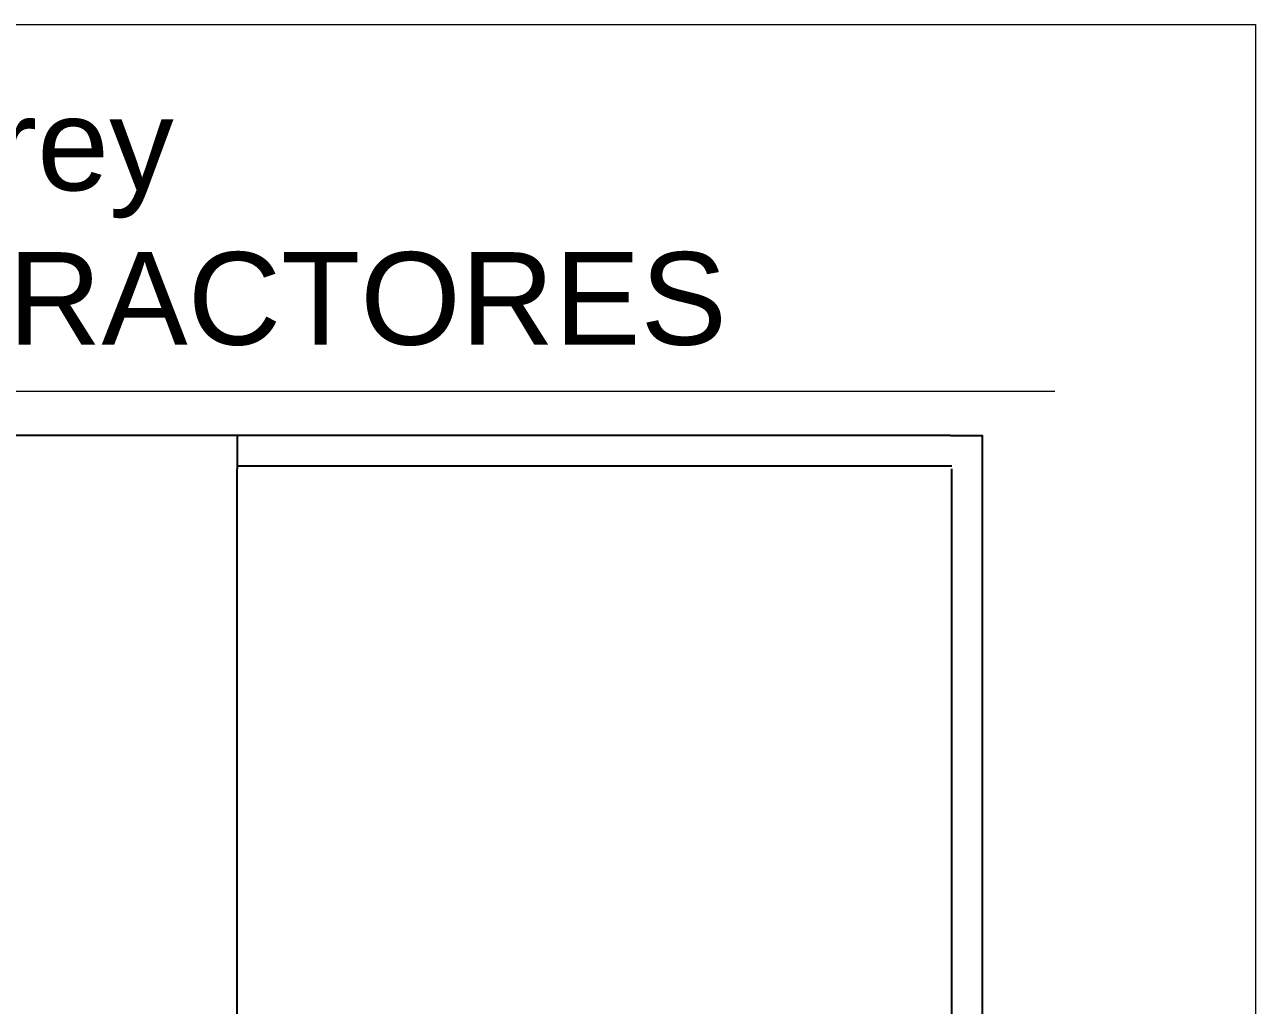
# Model space of a CAD drawing. Header units: millimetres. Extents: x 430 to 1353, y -204 to 152.
# Drawn here: x 659.43 to 668.73, y -32.85 to -25.44 of the extents above; entities that cross this region are included whole.
import ezdxf

# ---------------------------------------------------------------- set-up
doc = ezdxf.new("R2010")
doc.units = ezdxf.units.MM
doc.layers.add('AR - Vista 05', color=252, linetype='Continuous')
doc.layers.add('AR - Vista 2', color=252, linetype='Continuous')
doc.layers.add('ND-GLOBAL_Notas', color=252, linetype='Continuous', lineweight=9)
doc.layers.add('ND-texto', color=251, linetype='Continuous', lineweight=15)
doc.styles.add('Texto 1 125', font='arial.ttf', dxfattribs={"height": 0.25})

# ---------------------------------------------------------------- blocks, each defined once
blk = doc.blocks.new('PLANTA BAJA')
at = {"layer": 'AR - Vista 2'}
for p, q in [((19.315, 36.24), (0.23, 36.24)), ((18, 36.24), (18, 35.99)), ((23.4, 30.83), (23.4, 35.99))]:
    blk.add_line(p, q, dxfattribs=at)
for points in [[(23.39, 36.24), (19.315, 36.24)], [(23.39, 36.24), (23.63, 36.24), (23.63, 30.83)], [(23.4, 36.01), (18, 36.01)], [(18, 30.84), (18, 35.99)]]:
    blk.add_lwpolyline(points, dxfattribs=at)

msp = doc.modelspace()

# ---------------------------------------------------------------- linework, layer by layer
at = {"layer": 'ND-GLOBAL_Notas'}
msp.add_lwpolyline([(641.0647, -25.4423), (668.7291, -25.4423), (668.7291, -66.7575), (641.0647, -66.7575)], close=True, dxfattribs=at)
at = {"layer": 'ND-texto'}
msp.add_line((642.269, -28.2125), (667.2142, -28.2125), dxfattribs=at)

# ---------------------------------------------------------------- block references
at = {"layer": 'AR - Vista 05'}
msp.add_blockref('PLANTA BAJA', (643.0342, -64.788), dxfattribs=at)

# ---------------------------------------------------------------- texts
at = {"layer": 'ND-texto', "insert": (642.4056, -25.9946), "char_height": 0.7, "attachment_point": 1, "style": 'Texto 1 125'}
msp.add_mtext_dynamic_manual_height_columns('Estudio jad - Casa JB - Campos del virrey\\PPLANTA BAJA - ILUMINACION Y EXTRACTORES', width=26.233125, gutter_width=4.5933, heights=[0], dxfattribs=at)

doc.saveas('drawing.dxf')
